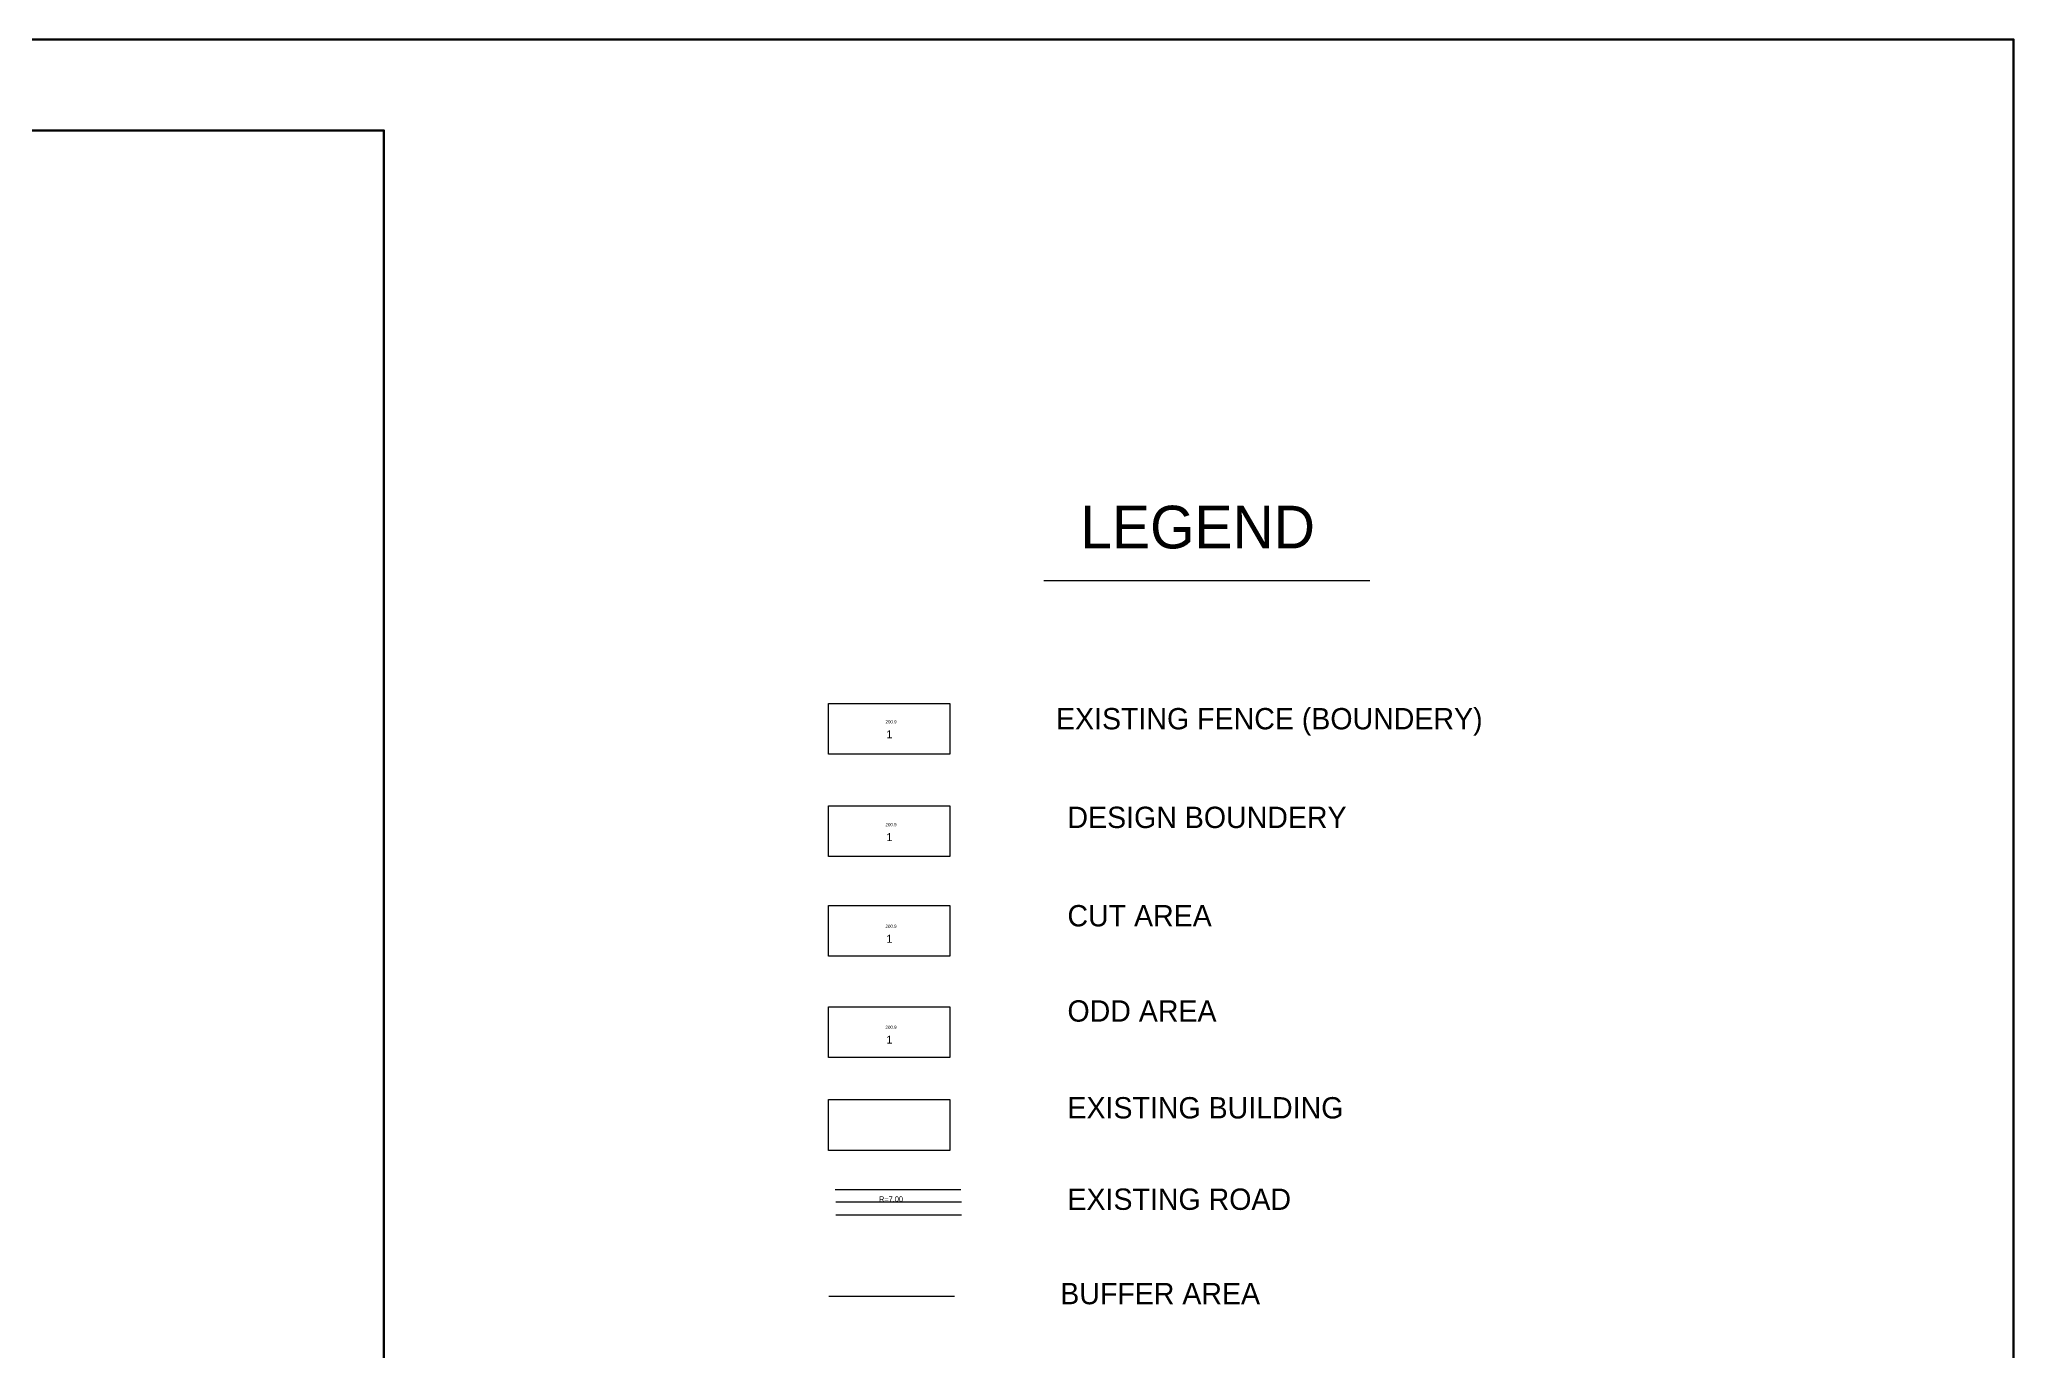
# Model space of a CAD drawing. Header units: inches. Extents: x 461960 to 463067, y 992848 to 993579.
# Drawn here: x 462696.8 to 463066.8, y 993333.3 to 993579.1 of the extents above; entities that cross this region are included whole.
import ezdxf

# ---------------------------------------------------------------- set-up
doc = ezdxf.new("R2010")
doc.units = ezdxf.units.IN
doc.header["$MEASUREMENT"] = 0
doc.layers.add('R', color=2, linetype='Continuous', lineweight=30)
doc.layers.add('titil', color=120, linetype='Continuous')

msp = doc.modelspace()

# ---------------------------------------------------------------- linework, layer by layer
at = {"color": 36, "lineweight": 50}
for points in [[(461960.3, 993579.07), (463066.77, 993579.07), (463066.77, 992848.48), (461960.3, 992848.48)], [(461978.3, 993562.02), (462761.34, 993562.02), (462761.34, 993003.01), (461978.3, 993003.01)]]:
    msp.add_lwpolyline(points, close=True, dxfattribs=at)
at = {"layer": 'R', "color": 2}
msp.add_line((462844.72, 993343.48), (462868.27, 993343.48), dxfattribs=at)
at = {"layer": 'titil', "color": 2}
msp.add_line((462885.05, 993477.63), (462946.12, 993477.63), dxfattribs=at)
at = {"layer": 'titil', "color": 251}
for p, q in [((462845.92, 993363.48), (462869.47, 993363.48)), ((462846.07, 993361.17), (462869.62, 993361.17)), ((462846.07, 993358.7), (462869.62, 993358.7))]:
    msp.add_line(p, q, dxfattribs=at)
at = {"layer": 'titil', "color": 1}
msp.add_lwpolyline([(462844.67, 993454.58), (462867.39, 993454.58), (462867.39, 993445.05), (462844.67, 993445.05)], close=True, dxfattribs=at)
at = {"layer": 'titil', "color": 126}
msp.add_lwpolyline([(462844.67, 993435.41), (462867.39, 993435.41), (462867.39, 993425.88), (462844.67, 993425.88)], close=True, dxfattribs=at)
at = {"layer": 'titil', "color": 34, "lineweight": 30}
msp.add_lwpolyline([(462844.67, 993416.72), (462867.39, 993416.72), (462867.39, 993407.19), (462844.67, 993407.19)], close=True, dxfattribs=at)
at = {"layer": 'titil', "color": 173, "lineweight": 30}
msp.add_lwpolyline([(462844.67, 993397.71), (462867.39, 993397.71), (462867.39, 993388.18), (462844.67, 993388.18)], close=True, dxfattribs=at)
at = {"layer": 'titil', "color": 17}
msp.add_lwpolyline([(462844.67, 993380.32), (462867.39, 993380.32), (462867.39, 993370.79), (462844.67, 993370.79)], close=True, dxfattribs=at)

# ---------------------------------------------------------------- texts
at = {"layer": 'titil', "color": 74, "attachment_point": 1}
for s, insert, char_height, width in [('{\\C2;LEGEND}', (462891.86, 993491.65), 8, 44.6042), ('{\\C103; EXISTING FENCE (BOUNDERY)}', (462885.83, 993453.73), 4, 102.2), ('{\\C103;DESIGN BOUNDERY}', (462889.46, 993435.23), 4, 60.2), ('{\\C103;CUT AREA}', (462889.46, 993416.79), 4, 32.2), ('{\\C103;ODD AREA}', (462889.46, 993398.93), 4, 68.6), ('{\\C103;EXISTING BUILDING}', (462889.46, 993380.78), 4, 64.4), ('{\\C103;EXISTING ROAD}', (462889.46, 993363.64), 4, 50.4), ('{\\C103;BUFFER AREA}', (462888.11, 993345.95), 4, 50.4)]:
    msp.add_mtext(s, dxfattribs=dict(at, insert=insert, char_height=char_height, width=width))
at = {"layer": 'titil', "color": 3, "width": 2.8657, "attachment_point": 1}
for s, insert, char_height in [('200.9', (462855.36, 993451.44), 0.6), ('{\\C6;200.9}', (462855.36, 993432.17), 0.6), ('{\\C1;200.9}', (462855.36, 993413.11), 0.6), ('{\\C183;200.9}', (462855.36, 993394.18), 0.6), ('{\\C4;R=7.00}', (462854.15, 993362.17), 1)]:
    msp.add_mtext(s, dxfattribs=dict(at, insert=insert, char_height=char_height))
at = {"layer": 'titil', "color": 20, "lineweight": 25, "char_height": 1.5, "width": 3.6979, "attachment_point": 1}
for insert in [(462855.54, 993449.56), (462855.54, 993430.29), (462855.54, 993411.23), (462855.54, 993392.3)]:
    msp.add_mtext('{\\C2;1}', dxfattribs=dict(at, insert=insert))

doc.saveas('drawing.dxf')
